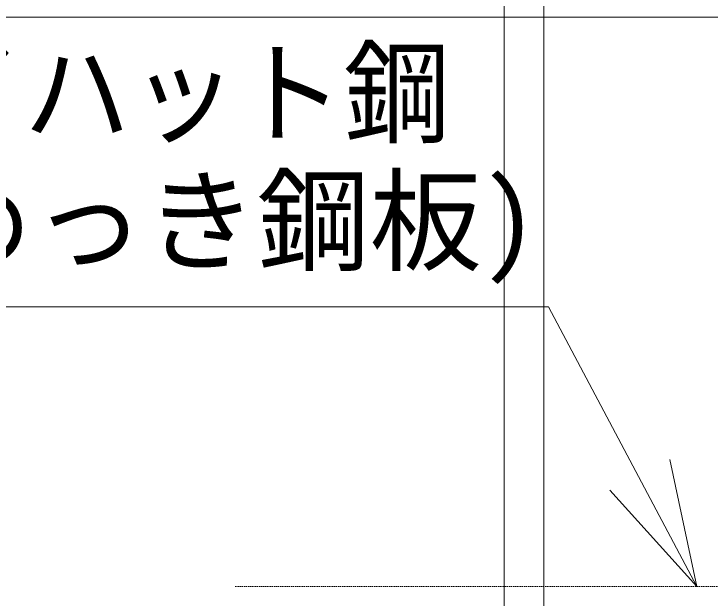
# Model space of a CAD drawing. Units: millimetres, scale not verified. Extents: x -12715 to 12220, y -3766 to 4210.
# Drawn here: x -3461.4 to -3373.2, y 3098.5 to 3172.5 of the extents above; entities that cross this region are included whole.
import ezdxf
from ezdxf.enums import TextEntityAlignment as Align

# ---------------------------------------------------------------- set-up
doc = ezdxf.new("R2010")
doc.units = ezdxf.units.MM
doc.header["$LTSCALE"] = 5.7
doc.linetypes.add('DASHED1', pattern=[1.8, 1.2, -0.6])
for name, color, linetype, lineweight in [('0-1_デッキ', 7, 'Continuous', 9), ('0-2_文字', 4, 'Continuous', 9), ('0-5_根太', 4, 'Continuous', 9)]:
    doc.layers.add(name, color=color, linetype=linetype, lineweight=lineweight)
doc.styles.add('ＭＳ ゴシック', font='')
doc.styles.get('ＭＳ ゴシック').set_extended_font_data('MS Gothic')

# ---------------------------------------------------------------- blocks, each defined once
blk = doc.blocks.new('グループ-190-1')
at = {"layer": '0-5_根太', "linetype": 'DASHED1'}
blk.add_line((-148038.6, 7198.7), (-126754.2, 7198.7), dxfattribs=at)
blk = doc.blocks.new('シンボル-23')
at = {"layer": '0-2_文字', "style": 'ＭＳ ゴシック', "width": 0.95}
blk.add_text('根太:アイハット鋼', height=417.9, dxfattribs=at).set_placement((-1232, 430.3), align=Align.BOTTOM_LEFT)
at = {"layer": '0-2_文字', "style": 'ＭＳ ゴシック'}
blk.add_text('(高耐食めっき鋼板)', height=417.9, dxfattribs=at).set_placement((-1314.7, -217.8), align=Align.BOTTOM_LEFT)

msp = doc.modelspace()

# ---------------------------------------------------------------- linework, layer by layer
at = {"layer": '0-1_デッキ'}
for p, q in [((-3399.265, 3057.468), (-3399.265, 3539.968)), ((-3394.265, 2974.968), (-3394.265, 3539.968)), ((-3399.265, 3057.468), (-3399.265, 3202.468))]:
    msp.add_line(p, q, dxfattribs=at)
at = {"layer": '0-2_文字'}
for p, q in [((-3309.609, 3172.076), (-3521.567, 3172.076)), ((-3393.638, 3135.395), (-3521.13, 3135.395)), ((-3393.638, 3135.395), (-3374.864, 3099.968))]:
    msp.add_line(p, q, dxfattribs=at)
msp.add_lwpolyline([(-3378.281, 3116.043), (-3374.864, 3099.968), (-3385.861, 3112.181)], dxfattribs=at)

# ---------------------------------------------------------------- block references
at = {"layer": '0-2_文字', "xscale": 0.025, "yscale": 0.025}
msp.add_blockref('シンボル-23', (-3490.33, 3143.379), dxfattribs=at)
at = {"layer": '0-5_根太', "xscale": 0.025, "yscale": 0.025}
msp.add_blockref('グループ-190-1', (267.586, 2920), dxfattribs=at)

doc.saveas('drawing.dxf')
